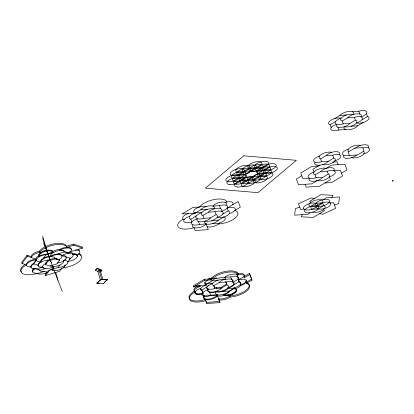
<?xml version="1.0" encoding="UTF-8"?>
<svg xmlns="http://www.w3.org/2000/svg" width="414" height="414" viewBox="0 0 414 414"><rect width="100%" height="100%" fill="white"/><g stroke="black" fill="none" stroke-linecap="round" stroke-linejoin="round"><path stroke-width="0.62" d="M98.377 271.646L95.474 270.337L95.536 269.84L97.326 268.153L101.979 270.249L101.916 270.74L100.571 272.008M95.474 270.337L97.264 268.65L97.326 268.153M236.627 290.799L236.389 289.324L236.627 290.799C234.22 294.856 228.481 296.134 224.067 295.41A7.323 3.027 -16.2 0 1 217.459 295.85A7.323 3.027 -16.2 0 1 208.294 299.814A7.323 3.027 -16.2 0 1 204.247 296.729A7.323 3.027 -16.2 0 1 203.155 293.899C200.63 294.457 196.986 295.539 195.066 293.21L195.025 292.403C196.029 290.028 198.73 289.055 200.976 288.232A7.323 3.027 -16.2 0 1 206.498 284.961A7.323 3.027 -16.2 0 1 207.569 280.304M203.155 293.899L202.834 292.781A7.323 3.027 -16.2 0 1 208.351 289.505A7.323 3.027 -16.2 0 0 216.046 291.901L219.006 292.149L222.654 291.461A7.323 3.027 -16.2 0 0 228.171 288.185A7.323 3.027 -16.2 0 0 232.601 282.079L232.844 279.874M205.142 298.892L206.741 303.478L219.953 302.598L218.551 298.68A7.323 3.027 -16.2 0 0 228.507 296.791L229.987 295.912A14.65 6.05 -16.2 0 0 246.542 289.836A14.65 6.05 -16.2 0 0 246.139 282.317L246.532 280.614C244.612 278.28 240.969 279.367 238.443 279.926A7.323 3.027 -16.2 0 0 237.351 277.095L237.786 276.195L237.553 274.72L237.16 276.428A7.323 3.027 -16.2 0 0 230.551 276.868L223.943 277.308M234.909 288.196L229.392 291.472A7.323 3.027 -16.2 0 1 223.87 294.742C228.29 295.467 234.024 294.188 236.435 290.131M238.247 279.259L239.339 282.089A7.323 3.027 -16.2 0 1 240.425 284.925A7.323 3.027 -16.2 0 0 245.942 281.649L246.335 279.947L246.532 280.614M82.526 248.084L73.832 245.207L66.814 247.303A14.65 6.05 -16.2 0 0 54.544 244.86A14.65 6.05 -16.2 0 0 39.656 252.245L39.34 251.163A14.65 6.05 -16.2 0 1 54.229 243.779A14.65 6.05 -16.2 0 1 66.499 246.216L73.516 244.12L82.21 246.998L82.526 248.084L69.071 252.095M39.066 256.794L38.73 254.864C41.4 250.76 47.801 248.959 52.288 250.817L53.101 252.607L46.083 254.698A7.323 3.027 -16.2 0 0 36.851 258.61A7.323 3.027 -16.2 0 0 40.743 261.762L40.888 262.264L40.732 260.949L41.198 260.049L43.413 258.232A7.323 3.027 -16.2 0 1 50.43 256.137A7.323 3.027 -16.2 0 1 61.795 255.485L64.719 255.764L65.65 256.25L66.287 257.42A7.323 3.027 -16.2 0 1 57.179 262.999M38.926 255.531C41.591 251.427 47.993 249.621 52.48 251.484L52.971 252.157L45.954 254.248A7.323 3.027 -16.2 0 0 38.937 256.344L38.73 254.864M32.597 271.91L32.39 270.43L33.772 268.598L33.969 269.266L32.582 271.098L33.084 272.583C36.541 274.322 40.717 272.867 43.962 271.253L44.091 271.703M40.877 261.451L42.259 259.619L43.558 258.734A7.323 3.027 -16.2 0 1 54.922 258.077L59.269 259.516L59.523 260.38L56.847 263.915L49.83 266.011L45.483 264.572L45.235 263.702L47.905 260.168L54.922 258.077L55.176 258.941L59.523 260.38M70.095 252.292A7.323 3.027 -16.2 0 1 72.833 253.71L75.757 253.994L76.693 254.475L77.18 255.148L77.387 256.628C75.679 259.832 71.627 260.877 68.279 261.369M302.324 214.649L301.159 216.817L313.238 217.433L324.472 210.767L323.355 209.738M331.79 197.473L332.949 195.304L320.876 194.689L309.641 201.354L310.759 202.384M41.607 252.809L41.416 252.142L37.777 252.804A7.323 3.027 -16.2 0 0 31.723 257.772L31.407 256.685L27.065 255.247L21.719 262.31L22.035 263.397L26.382 264.836A7.323 3.027 -16.2 0 1 36.07 259.211A7.323 3.027 -16.2 0 1 38.74 255.676M22.035 263.397L27.376 256.333L27.065 255.247M30.921 266.937A7.323 3.027 -16.2 0 1 33.591 263.407L36.266 259.873A7.323 3.027 -16.2 0 0 27.029 263.785A7.323 3.027 -16.2 0 0 30.921 266.937L31.05 267.392M45.483 264.572L48.159 261.037L55.176 258.941M46.653 272.453L45.126 274.472L45.442 275.558L59.476 271.367L61.764 268.339M45.442 275.558L49.639 270.006M60.035 264.996L58.126 267.516L51.108 269.612L50.979 269.162L51.465 269.83C54.922 271.574 59.098 270.119 62.343 268.505A7.323 3.027 -16.2 0 0 65.014 264.97L65.143 265.421M69.21 259.423L69.976 258.414M190.761 219.177C194.823 217.547 197.54 213.81 201.794 212.63A7.323 3.027 -16.2 0 0 191.832 214.524A7.323 3.027 -16.2 0 0 190.761 219.177L191.848 222.007A7.323 3.027 -16.2 0 1 183.759 221.319A7.323 3.027 -16.2 0 1 189.669 216.346M207.238 226.794A7.323 3.027 -16.2 0 0 217.2 224.9L219.363 223.084M200.262 288.817A7.323 3.027 -16.2 0 0 201.742 289.945C205.81 288.315 208.521 284.584 212.78 283.404A7.323 3.027 -16.2 0 1 224.9 279.688A7.323 3.027 -16.2 0 1 231.509 279.248L232.994 280.376L232.601 282.079A7.323 3.027 -16.2 0 0 238.511 277.106M355.6 148.083L355.874 147.793A7.323 3.027 -16.2 0 1 364.993 144.729A7.323 3.027 -16.2 0 1 368.201 147.839M356.552 155.022L356.278 155.312A7.323 3.027 -16.2 0 1 347.16 158.381A7.323 3.027 -16.2 0 1 343.951 155.266M102.936 279.652L100.178 270.151L99.034 270.104L97.88 271.196L100.467 280.107M96.897 283.005L100.804 279.326L107.371 279.579L103.547 283.549L96.98 283.29L96.897 283.005L99.288 283.098M96.98 283.29L100.887 279.605L107.454 279.864M104.333 282.446L107.371 279.579M324.053 199.403L326.035 197.856L339.49 196.96L338.693 203.507L334.398 205.033M310.06 212.718L308.073 214.266L294.623 215.161L295.415 208.609L299.71 207.088M245.942 281.649L246.454 283.404A14.65 6.05 -16.2 0 1 246.858 290.923A14.65 6.05 -16.2 0 1 230.303 296.998L228.823 297.873A7.323 3.027 -16.2 0 1 218.866 299.767M33.969 269.266L35.268 268.375L35.397 268.826L39.744 270.264A7.323 3.027 -16.2 0 0 46.803 271.289A7.323 3.027 -16.2 0 0 53.789 266.89M77.18 255.148L79.395 253.332A7.323 3.027 -16.2 0 0 75.508 250.175M334.507 118.637L340.023 115.366A7.323 3.027 -16.2 0 1 349.188 111.402A7.323 3.027 -16.2 0 1 353.24 114.487A7.323 3.027 -16.2 0 0 343.278 116.375A7.323 3.027 -16.2 0 0 342.202 121.033L343.294 123.864L349.897 123.424L355.414 120.153L354.327 117.317L347.719 117.757L342.202 121.033M250.491 171.287L257.099 170.847L258.186 173.678L252.669 176.954L246.061 177.394L244.974 174.558L250.491 171.287A7.323 3.027 -16.2 0 1 259.656 167.323A7.323 3.027 -16.2 0 1 263.702 170.408M331.169 127.579L330.077 124.743L335.594 121.473M226.836 201.913L226.831 201.799A14.65 6.05 -16.2 0 0 214.348 199.507A14.65 6.05 -16.2 0 0 199.615 206.964L193.007 207.409L181.974 213.95L195.185 213.07L200.702 209.8A7.323 3.027 -16.2 0 1 209.867 205.836A7.323 3.027 -16.2 0 1 213.919 208.92A7.323 3.027 -16.2 0 0 203.957 210.809A7.323 3.027 -16.2 0 0 202.881 215.466L203.973 218.297L210.581 217.857L216.098 214.581L215.006 211.751L208.402 212.191L202.881 215.466M362.022 119.713L367.539 116.437L366.452 113.607M355.414 120.153A7.323 3.027 -16.2 0 1 354.343 124.805A7.323 3.027 -16.2 0 1 344.381 126.694A7.323 3.027 -16.2 0 0 348.433 129.784A7.323 3.027 -16.2 0 0 357.592 125.815L363.114 122.544M215.006 211.751A7.323 3.027 -16.2 0 1 223.094 212.439A7.323 3.027 -16.2 0 1 217.184 217.417A7.323 3.027 -16.2 0 0 227.146 215.523A7.323 3.027 -16.2 0 0 228.223 210.871L227.131 208.04L238.169 201.494L240.343 207.16L234.826 210.431A14.65 6.05 -16.2 0 1 235.23 217.95A14.65 6.05 -16.2 0 1 218.68 224.026L218.452 224.026M222.701 214.141L228.223 210.871M326.103 155.623L332.711 155.183L333.798 158.013L328.281 161.289L321.673 161.729L320.586 158.898L326.103 155.623A7.323 3.027 -16.2 0 1 335.268 151.659A7.323 3.027 -16.2 0 1 339.32 154.743M218.276 220.248C213.805 219.787 209.474 222.007 205.059 221.128A7.323 3.027 -16.2 0 0 209.111 224.212A7.323 3.027 -16.2 0 0 218.276 220.248L223.793 216.977A7.323 3.027 -16.2 0 1 222.716 221.63A7.323 3.027 -16.2 0 1 212.755 223.524M301.842 175.8L296.326 179.076L298.504 184.737L311.716 183.857L317.238 180.587A7.323 3.027 -16.2 0 0 327.195 178.693A7.323 3.027 -16.2 0 0 328.271 174.04L327.179 171.21L320.576 171.65L315.059 174.92L316.146 177.756L322.754 177.311L328.271 174.04M320.053 165L312.88 169.254L313.967 172.089A7.323 3.027 -16.2 0 0 308.057 177.063A7.323 3.027 -16.2 0 0 316.146 177.756M341.483 173.161L346.999 169.89L344.826 164.223L331.609 165.103L326.092 168.374A7.323 3.027 -16.2 0 0 316.13 170.268A7.323 3.027 -16.2 0 0 315.059 174.92M323.66 205.618L318.143 208.894L311.54 209.334L310.448 206.503L315.965 203.227L322.573 202.788L323.66 205.618A7.323 3.027 -16.2 0 1 324.752 208.454L322.589 210.276A7.323 3.027 -16.2 0 1 312.627 212.165L308.979 212.858A7.323 3.027 -16.2 0 1 306.205 208.542A7.323 3.027 -16.2 0 1 317.745 206.348A7.323 3.027 -16.2 0 1 312.627 212.165M239.339 282.089L238.117 278.808L238.443 279.926L249.476 273.38L249.792 274.466L244.276 277.737A7.323 3.027 -16.2 0 0 240.223 274.653L238.459 274.88L238.138 273.685A14.65 6.05 -16.2 0 0 225.656 271.393A14.65 6.05 -16.2 0 0 210.923 278.855L204.319 279.295L193.281 285.841L193.597 286.923L200.205 286.483L199.89 285.401A7.323 3.027 -16.2 0 0 198.689 285.815M193.597 286.923L204.635 280.376L211.238 279.936A14.65 6.05 -16.2 0 1 225.972 272.474A14.65 6.05 -16.2 0 1 238.454 274.772L238.459 274.88M226.624 284.04L226.37 283.171L226.934 284.853L221.418 288.123L214.809 288.568L213.722 285.732L219.239 282.462A7.323 3.027 -16.2 0 1 224.755 279.186L224.9 279.688A7.323 3.027 -16.2 0 0 224.776 277.323M213.686 285.432L214.561 287.699L221.164 287.259L226.686 283.983M239.204 281.639L233.687 284.915L233.543 284.413M249.476 273.38L251.655 279.046L246.139 282.317A7.323 3.027 -16.2 0 1 240.617 285.593A7.323 3.027 -16.2 0 1 235.1 288.863L234.779 287.746L229.258 291.016A7.323 3.027 -16.2 0 1 220.098 294.985A7.323 3.027 -16.2 0 1 216.046 291.901L215.901 291.399L218.861 291.653L222.509 290.959A7.323 3.027 -16.2 0 0 226.934 284.853L225.847 282.022L219.239 282.462M246.454 283.404L251.971 280.128L251.655 279.046M184.152 219.617L182.962 219.249A14.65 6.05 -16.2 0 0 178.889 227.617A14.65 6.05 -16.2 0 0 194.026 227.674L195.113 230.505L208.33 229.625L206.151 223.964L199.543 224.404A7.323 3.027 -16.2 0 1 191.454 223.715A7.323 3.027 -16.2 0 1 197.364 218.737A7.323 3.027 -16.2 0 0 201.416 221.821A7.323 3.027 -16.2 0 0 210.581 217.857M197.561 286.302A7.323 3.027 -16.2 0 0 193.98 290.374L194.497 291.037L194.585 292.217A14.65 6.05 -16.2 0 0 190.512 300.59A14.65 6.05 -16.2 0 0 205.649 300.647M53.923 266.58L50.544 268.008L46.906 268.67A7.323 3.027 -16.2 0 1 45.235 263.702M39.744 270.264L45.592 268.52M362.866 147.964L363.44 147.824A7.323 3.027 -16.2 0 1 369.764 149.356A7.323 3.027 -16.2 0 1 363.771 153.946M349.287 155.141L348.712 155.286A7.323 3.027 -16.2 0 1 342.388 153.749A7.323 3.027 -16.2 0 1 348.381 149.159M224.952 202.374L228.6 201.68A7.323 3.027 -16.2 0 1 232.647 204.764M209.722 279.269A7.323 3.027 -16.2 0 1 217.531 278.415A7.323 3.027 -16.2 0 1 224.14 277.975C228.14 273.292 234.603 274.508 239.908 273.566A7.323 3.027 -16.2 0 1 243.96 276.656L244.276 277.737M195.025 292.403L194.828 291.735L194.875 292.543C196.795 294.871 200.433 293.79 202.963 293.231L201.742 289.945L202.834 292.781M39.273 251.288L37.462 251.722A7.323 3.027 -16.2 0 0 31.407 256.685M330.351 203.083L333.451 202.565L335.671 208.335L322.801 214.266L319.665 213.619M303.762 209.039L300.657 209.556L298.442 203.786L311.312 197.856L314.443 198.503M352.148 111.656L358.757 111.216A7.323 3.027 -16.2 0 1 366.845 111.904A7.323 3.027 -16.2 0 1 360.936 116.877A7.323 3.027 -16.2 0 0 356.884 113.793A7.323 3.027 -16.2 0 0 347.719 117.757M340.023 115.366L346.632 114.926M350.989 126.254L357.592 125.815M349.897 123.424A7.323 3.027 -16.2 0 1 340.738 127.388A7.323 3.027 -16.2 0 1 336.685 124.303A7.323 3.027 -16.2 0 0 330.776 129.282A7.323 3.027 -16.2 0 0 338.864 129.97L345.473 129.53M332.721 162.122L337.125 161.833L338.217 164.663M318.397 165.983L311.789 166.423L300.755 172.969L302.934 178.636L309.537 178.196A7.323 3.027 -16.2 0 0 313.589 181.28A7.323 3.027 -16.2 0 0 322.754 177.311M324.933 182.978L331.536 182.538L342.575 175.991L340.396 170.33L333.787 170.77A7.323 3.027 -16.2 0 0 329.741 167.686A7.323 3.027 -16.2 0 0 320.576 171.65M219.436 205.644L220.522 208.48L222.007 209.608L221.614 211.311A7.323 3.027 -16.2 0 0 227.524 206.332A7.323 3.027 -16.2 0 0 219.436 205.644L212.827 206.084A7.323 3.027 -16.2 0 1 221.992 202.12A7.323 3.027 -16.2 0 1 226.044 205.204M200.702 209.8L207.31 209.36M211.689 280.568L218.297 280.128M195.087 285.717L206.498 284.961L206.172 283.844M204.05 296.062A7.323 3.027 -16.2 0 0 210.659 295.622L217.267 295.182A7.323 3.027 -16.2 0 1 208.987 299.058A7.323 3.027 -16.2 0 1 203.616 296.957M195.46 291.503L194.269 291.135A14.65 6.05 -16.2 0 0 190.197 299.503A14.65 6.05 -16.2 0 0 205.334 299.56L206.426 302.396L219.637 301.516L219.953 302.598M73.03 254.377L75.948 254.662L77.377 255.816M78.5 254.243L78.681 254.279A14.65 6.05 -16.2 0 1 78.965 261.715A14.65 6.05 -16.2 0 1 62.721 267.796M68.683 252.938A7.323 3.027 -16.2 0 0 69.93 248.25A7.323 3.027 -16.2 0 0 59.989 250.061A7.323 3.027 -16.2 0 1 64.336 251.5L68.683 252.938L68.812 253.389L64.465 251.95A7.323 3.027 -16.2 0 0 56.48 251.174A7.323 3.027 -16.2 0 0 50.43 256.137L50.575 256.639A7.323 3.027 -16.2 0 1 60.516 254.827A7.323 3.027 -16.2 0 1 59.269 259.516M27.376 256.333L36.07 259.211L36.396 260.323L33.725 263.858A7.323 3.027 -16.2 0 0 32.473 268.546A7.323 3.027 -16.2 0 0 42.414 266.735A7.323 3.027 -16.2 0 0 43.837 267.889M37.984 269.276L39.615 269.814M97.264 268.65L101.916 270.74M363.347 151.436L363.647 151.581A7.323 3.027 -16.2 0 1 360.853 156.181A7.323 3.027 -16.2 0 1 351.646 157.656M348.805 151.669L348.505 151.524A7.323 3.027 -16.2 0 1 351.3 146.923A7.323 3.027 -16.2 0 1 360.506 145.449M236.265 274.259L237.745 275.388M235.1 288.863L236.585 289.991M183.19 219.146L182.667 218.488A7.323 3.027 -16.2 0 1 188.582 213.51M194.803 292.108L194.295 291.461A7.323 3.027 -16.2 0 1 200.205 286.483M66.287 257.42L64.863 256.266L61.94 255.981L61.795 255.485A7.323 3.027 -16.2 0 1 71.736 253.673A7.323 3.027 -16.2 0 1 70.489 258.357L67.813 261.891L67.684 261.441M32.401 271.242L32.892 271.915M358.757 111.216L359.844 114.047M337.772 127.139L338.864 129.97M305.113 184.297L306.2 187.133L319.411 186.253L330.45 179.707L329.358 176.871A7.323 3.027 -16.2 0 0 335.273 171.898A7.323 3.027 -16.2 0 0 327.179 171.21M249.792 274.466L251.971 280.128M230.639 276.982L231.509 279.248L231.364 278.746M225.79 281.66L226.179 282.669M198.456 221.568L199.543 224.404M219.637 301.516L217.133 294.732L210.529 295.172A7.323 3.027 -16.2 0 1 202.958 295.141M43.641 243.023L62.276 291.482M246.382 280.754L246.573 281.422M240.296 284.475L240.617 285.593M237.595 275.527L237.786 276.195M238.894 280.827L239.023 281.277M237.025 275.978L237.351 277.095M235.996 291.026L236.192 291.694M235.111 291.958L235.302 292.626M233.832 292.848L234.029 293.516M232.254 293.65L232.445 294.318M230.479 294.302L230.676 294.97L229.786 295.896L230.075 296.998M229.392 291.472L229.258 291.016L222.654 291.461L222.509 290.959M228.631 294.758L228.823 295.425M226.836 294.996L227.027 295.663M225.211 294.985L225.402 295.653M223.741 294.292L224.067 295.41M221.164 287.259L221.418 288.123A7.323 3.027 -16.2 0 1 213.138 292.005A7.323 3.027 -16.2 0 1 207.766 289.904M216.46 287.57L216.713 288.439M214.561 287.699L214.809 288.568A7.323 3.027 -16.2 0 1 206.721 287.875M212.636 282.902L212.78 283.404A7.323 3.027 -16.2 0 0 206.783 283.668M210.731 278.187L211.238 279.936M210.861 283.554L211.005 284.051M208.025 285.23L208.149 285.748M210.659 295.622L209.293 291.839M208.206 289.008L208.351 289.505A7.323 3.027 -16.2 0 1 207.259 286.674M204.319 279.295L204.635 280.376M206.426 302.396L206.741 303.478M203.921 295.612L204.247 296.729M201.116 293.686L201.307 294.354M199.315 293.924L199.512 294.587M197.695 293.914L197.887 294.582M196.355 293.671L196.552 294.338M195.392 293.2L195.589 293.868M194.875 292.543L195.066 293.21M103.464 283.264L103.547 283.549M99.034 270.104L101.797 279.61M100.804 279.326L100.887 279.605M77.19 255.961L77.387 256.628M76.693 254.475L76.885 255.143M73.516 244.12L73.832 245.207M75.757 253.994L75.948 254.662M74.442 253.73L74.634 254.398M72.833 253.71L73.159 254.827M70.354 257.906L70.489 258.357L66.142 256.918A7.323 3.027 -16.2 0 1 66.152 257.736M66.499 246.216L67.006 247.965M64.336 251.5L64.465 251.95L57.448 254.046L57.593 254.543M63.471 260.453L63.616 260.955A7.323 3.027 -16.2 0 1 58.472 265.617A7.323 3.027 -16.2 0 1 50.068 265.814M52.78 251.489A7.323 3.027 -16.2 0 1 59.797 249.394L60.118 250.511M56.175 258.491L56.423 259.355M57.996 267.066L58.126 267.516A7.323 3.027 -16.2 0 0 67.239 263.759A7.323 3.027 -16.2 0 0 64.03 260.432M52.288 250.817L52.48 251.484M51.352 250.335L51.548 251.003M50.037 250.072L50.234 250.739M55.678 272.396L57.97 280.288M48.433 250.051L48.624 250.718M42.658 236.006L47.946 254.217M46.642 250.268L46.834 250.936M52.205 269.649L52.402 270.316M51.274 269.162L51.465 269.83M48.159 261.037L47.905 260.168A7.323 3.027 -16.2 0 0 38.673 264.08A7.323 3.027 -16.2 0 0 42.559 267.237L42.414 266.735M45.954 254.248L46.083 254.698L43.413 258.232L43.558 258.734M44.795 250.713L44.986 251.381M43.009 251.35L43.201 252.017M46.001 262.688L46.254 263.552M42.114 259.123L42.244 259.64M40.111 253.032L40.308 253.699M41.198 260.049L41.343 260.551M39.201 253.963L39.392 254.626M38.217 265.798L38.067 265.296L33.725 263.858L33.591 263.407M32.856 269.53L33.053 270.192M32.39 270.43L32.582 271.098M26.574 265.503L26.382 264.836A14.65 6.05 -16.2 0 0 22.014 273.24A14.65 6.05 -16.2 0 0 37.006 273.447L38.171 273.835A7.323 3.027 -16.2 0 0 48.112 272.024M40.732 260.949L40.743 261.762A7.323 3.027 -16.2 0 0 38.559 265.969M354.327 117.317A7.323 3.027 -16.2 0 1 362.416 118.006A7.323 3.027 -16.2 0 1 356.506 122.984A7.323 3.027 -16.2 0 0 366.468 121.09A7.323 3.027 -16.2 0 0 367.539 116.437M343.294 123.864A7.323 3.027 -16.2 0 1 335.2 123.175A7.323 3.027 -16.2 0 1 341.115 118.197A7.323 3.027 -16.2 0 0 331.153 120.091A7.323 3.027 -16.2 0 0 330.077 124.743M332.711 155.183A7.323 3.027 -16.2 0 1 340.8 155.871A7.323 3.027 -16.2 0 1 334.89 160.849M333.798 158.013A7.323 3.027 -16.2 0 1 332.727 162.671A7.323 3.027 -16.2 0 1 322.765 164.56M321.673 161.729A7.323 3.027 -16.2 0 1 313.584 161.041A7.323 3.027 -16.2 0 1 319.499 156.062M328.281 161.289A7.323 3.027 -16.2 0 1 319.116 165.253A7.323 3.027 -16.2 0 1 315.07 162.169M320.586 158.898A7.323 3.027 -16.2 0 1 321.662 154.241A7.323 3.027 -16.2 0 1 331.619 152.352M258.186 173.678A7.323 3.027 -16.2 0 1 257.11 178.336A7.323 3.027 -16.2 0 1 247.153 180.225M252.669 176.954A7.323 3.027 -16.2 0 1 243.504 180.918A7.323 3.027 -16.2 0 1 239.458 177.834M246.061 177.394A7.323 3.027 -16.2 0 1 237.972 176.706A7.323 3.027 -16.2 0 1 243.882 171.727M257.099 170.847A7.323 3.027 -16.2 0 1 265.188 171.536A7.323 3.027 -16.2 0 1 259.278 176.514M244.974 174.558A7.323 3.027 -16.2 0 1 246.045 169.906A7.323 3.027 -16.2 0 1 256.007 168.017M206.151 223.964A7.323 3.027 -16.2 0 1 196.986 227.928A7.323 3.027 -16.2 0 1 192.934 224.843M203.973 218.297A7.323 3.027 -16.2 0 1 196.277 215.906M216.098 214.581A7.323 3.027 -16.2 0 1 211.668 220.688M208.402 212.191A7.323 3.027 -16.2 0 1 220.522 208.48M227.131 208.04A7.323 3.027 -16.2 0 1 235.219 208.728A7.323 3.027 -16.2 0 1 229.309 213.702M195.185 213.07A7.323 3.027 -16.2 0 1 196.262 208.418A7.323 3.027 -16.2 0 1 206.224 206.524M21.274 271.75A14.65 6.05 -16.2 0 1 24.944 264.442M78.111 249.378A7.323 3.027 -16.2 0 1 79.54 250.532M78.908 253.394A14.65 6.05 -16.2 0 1 81.211 255.5M59.797 249.394A7.323 3.027 -16.2 0 1 67.648 247.282A7.323 3.027 -16.2 0 1 71.172 249.554M65.428 258.947A7.323 3.027 -16.2 0 1 64.77 259.562M233.936 282.71A7.323 3.027 -16.2 0 1 228.026 287.683L228.171 288.185A7.323 3.027 -16.2 0 0 237.372 286.711A7.323 3.027 -16.2 0 0 240.167 282.11M225.847 282.022A7.323 3.027 -16.2 0 1 232.451 281.582M213.722 285.732A7.323 3.027 -16.2 0 1 212.196 283.797M216.734 277.944A7.323 3.027 -16.2 0 0 211.818 281.018L206.301 284.294A7.323 3.027 -16.2 0 1 204.775 282.358M201.872 290.395A7.323 3.027 -16.2 0 1 200.35 288.46M207.875 279.357A7.323 3.027 -16.2 0 1 211.963 277.856M51.859 262.745A50.446 2.106 73.5 0 1 42.704 238.63M42.57 238.655L42.58 238.635M51.729 262.724L51.766 262.667M310.246 202.741L309.361 203.667A7.323 3.027 -16.2 0 0 315.825 206.389A7.323 3.027 -16.2 0 0 322.672 200.624A7.323 3.027 -16.2 0 0 311.525 201.846L310.246 202.741M243.779 155.83L205.36 188.179L257.938 192.655L296.357 160.311L243.779 155.83M354.762 148.14L348.112 152.083L349.421 155.498L357.391 154.971L364.041 151.022L362.731 147.607L354.762 148.14M323.334 199.496L321.481 199.957A7.323 3.027 -16.2 0 0 316.368 205.768A7.323 3.027 -16.2 0 0 327.909 203.579A7.323 3.027 -16.2 0 0 325.13 199.263L323.334 199.496M330.139 202.819L329.182 202.348A7.323 3.027 -16.2 0 0 317.6 205.442A7.323 3.027 -16.2 0 0 322.294 209.013A7.323 3.027 -16.2 0 0 330.662 203.476L330.139 202.819M304.932 209.774L303.446 208.646A7.323 3.027 -16.2 0 1 311.82 203.103A7.323 3.027 -16.2 0 1 316.513 206.679A7.323 3.027 -16.2 0 1 304.932 209.774M255.096 180.033A7.323 3.027 -16.2 0 0 266.321 175.174A7.323 3.027 -16.2 0 0 256.411 174.33A7.323 3.027 -16.2 0 0 255.096 180.033M259.526 173.927A7.323 3.027 -16.2 0 0 270.746 169.067A7.323 3.027 -16.2 0 0 260.841 168.224A7.323 3.027 -16.2 0 0 259.526 173.927M260.613 176.757A7.323 3.027 -16.2 0 0 271.838 171.903A7.323 3.027 -16.2 0 0 261.927 171.06A7.323 3.027 -16.2 0 0 260.613 176.757M236.363 184.183A7.323 3.027 -16.2 0 0 247.588 179.329A7.323 3.027 -16.2 0 0 237.683 178.486A7.323 3.027 -16.2 0 0 236.363 184.183M249.58 183.304A7.323 3.027 -16.2 0 0 260.799 178.45A7.323 3.027 -16.2 0 0 250.894 177.606A7.323 3.027 -16.2 0 0 249.58 183.304M244.058 186.574A7.323 3.027 -16.2 0 0 255.283 181.72A7.323 3.027 -16.2 0 0 245.378 180.877A7.323 3.027 -16.2 0 0 244.058 186.574M237.455 187.014A7.323 3.027 -16.2 0 0 248.674 182.16A7.323 3.027 -16.2 0 0 238.769 181.316A7.323 3.027 -16.2 0 0 237.455 187.014M242.971 183.744A7.323 3.027 -16.2 0 0 254.196 178.889A7.323 3.027 -16.2 0 0 244.286 178.046A7.323 3.027 -16.2 0 0 242.971 183.744M235.276 181.353A7.323 3.027 -16.2 0 0 246.501 176.493A7.323 3.027 -16.2 0 0 236.591 175.65A7.323 3.027 -16.2 0 0 235.276 181.353M234.184 178.517A7.323 3.027 -16.2 0 0 245.409 173.663A7.323 3.027 -16.2 0 0 235.504 172.819A7.323 3.027 -16.2 0 0 234.184 178.517M229.76 184.623A7.323 3.027 -16.2 0 0 240.979 179.769A7.323 3.027 -16.2 0 0 231.074 178.926A7.323 3.027 -16.2 0 0 229.76 184.623M228.668 181.793A7.323 3.027 -16.2 0 0 239.892 176.933A7.323 3.027 -16.2 0 0 229.982 176.09A7.323 3.027 -16.2 0 0 228.668 181.793M256.183 182.864A7.323 3.027 -16.2 0 0 267.408 178.01A7.323 3.027 -16.2 0 0 257.503 177.161A7.323 3.027 -16.2 0 0 256.183 182.864M245.223 171.976A7.323 3.027 -16.2 0 0 256.442 167.116A7.323 3.027 -16.2 0 0 246.537 166.273A7.323 3.027 -16.2 0 0 245.223 171.976M233.098 175.686A7.323 3.027 -16.2 0 0 244.322 170.832A7.323 3.027 -16.2 0 0 234.412 169.988A7.323 3.027 -16.2 0 0 233.098 175.686M238.614 172.415A7.323 3.027 -16.2 0 0 249.839 167.556A7.323 3.027 -16.2 0 0 239.929 166.713A7.323 3.027 -16.2 0 0 238.614 172.415M261.705 179.593A7.323 3.027 -16.2 0 0 272.924 174.734A7.323 3.027 -16.2 0 0 263.019 173.89A7.323 3.027 -16.2 0 0 261.705 179.593M266.13 173.487A7.323 3.027 -16.2 0 0 277.354 168.627A7.323 3.027 -16.2 0 0 267.449 167.784A7.323 3.027 -16.2 0 0 266.13 173.487M258.434 171.091A7.323 3.027 -16.2 0 0 269.659 166.237A7.323 3.027 -16.2 0 0 259.749 165.393A7.323 3.027 -16.2 0 0 258.434 171.091M265.043 170.651A7.323 3.027 -16.2 0 0 276.262 165.797A7.323 3.027 -16.2 0 0 266.357 164.953A7.323 3.027 -16.2 0 0 265.043 170.651M251.826 171.531A7.323 3.027 -16.2 0 0 263.05 166.676A7.323 3.027 -16.2 0 0 253.145 165.833A7.323 3.027 -16.2 0 0 251.826 171.531M257.348 168.26A7.323 3.027 -16.2 0 0 268.567 163.406A7.323 3.027 -16.2 0 0 258.662 162.562A7.323 3.027 -16.2 0 0 257.348 168.26M250.739 168.7A7.323 3.027 -16.2 0 0 261.964 163.846A7.323 3.027 -16.2 0 0 252.054 163.002A7.323 3.027 -16.2 0 0 250.739 168.7M239.706 175.246A7.323 3.027 -16.2 0 0 250.925 170.392A7.323 3.027 -16.2 0 0 241.02 169.549A7.323 3.027 -16.2 0 0 239.706 175.246M392.498 181.042A0.533 0.29 -9.9 0 0 393.3 180.706A0.533 0.29 -9.9 0 0 392.529 180.53A0.533 0.29 -9.9 0 0 392.498 181.042"/></g></svg>
